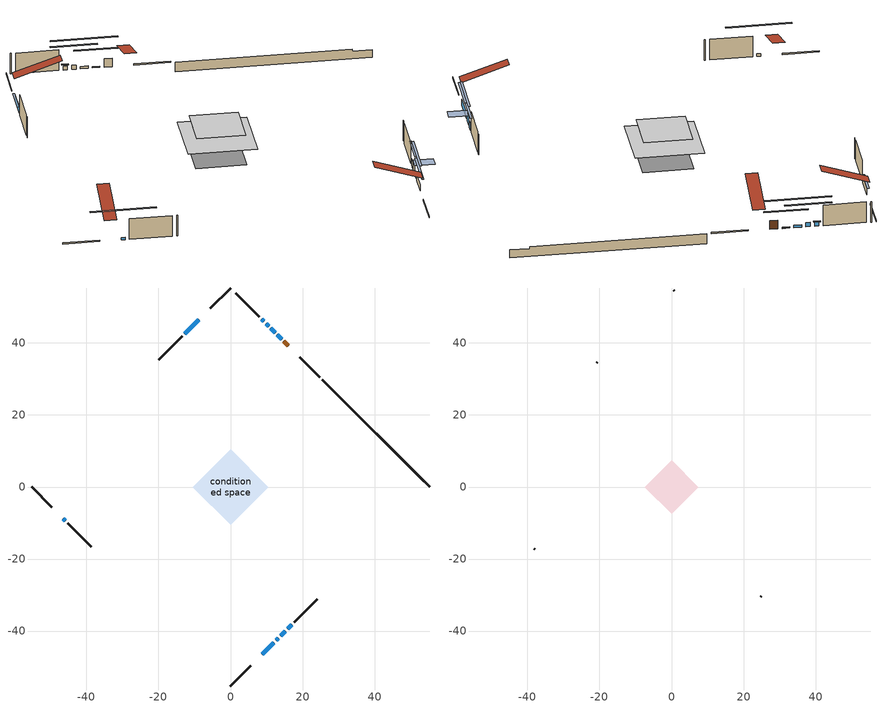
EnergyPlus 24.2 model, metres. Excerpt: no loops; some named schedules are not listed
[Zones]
conditioned space
 floor adiabatic (AdiabaticFloorConstruction): -10.51,0 0,10.51 10.51,0 0,-10.51 z2.6
 floor foundation (Slab1 construction): -7.44,0.22 -0.22,7.44 7.44,-0.22 0.22,-7.44 z-2.13
 wall outside (RimJoist1 construction): 0,-55.24 5.58,-49.66 / -55.24,0 -49.66,-5.58 / 0,55.24 -5.58,49.66 / 24.84,30.4 19.26,35.98 z0.16:0.46
 wall outside (AdiabaticWallConstruction 1): 16.04,39.2 14.82,40.42 z0.16:2.19
 wall outside (AdiabaticWallConstruction): 14.16,41.08 13.05,42.2 z0.16:0.49; 8.8,-46.44 12.01,-43.23 z0.16:1.54; 12.39,42.85 11.24,44 / 12.67,-42.57 13.24,-42 / -46.44,-8.8 -45.87,-9.37 z0.16:0.72; 10.58,44.66 9.92,45.32 z0.16:1.13; 13.9,-41.34 15.26,-39.98 z0.16:2.24; 15.92,-39.32 16.98,-38.26 z0.16:1.74; 9.26,45.98 8.63,46.61 z0.16:1.08; -8.8,46.44 -12.75,42.49 z0.16:1.56
 wall outside (Wall1 construction): 17.64,-37.6 24.13,-31.11 / -45.21,-10.03 -38.72,-16.52 / -13.41,41.83 -19.9,35.34 / 7.97,47.27 1.48,53.76 z0.16:5.04
 wall foundation (FoundationWall1 construction): 25.5,29.74,-2.13 25.5,29.74,0.16 52.27,2.97,0.16 52.27,2.97,-0.27 55.24,0,-0.27 55.24,0,-2.13
 window (WindowConstruction): 14.16,41.08 13.05,42.19 z0.16:0.49
 window (WindowConstruction 6): 8.8,-46.44 12.01,-43.23 z0.16:1.54
 window (WindowConstruction 7): 12.39,42.85 11.24,44 z0.16:0.72
 window (WindowConstruction 8): 12.67,-42.57 13.24,-42 z0.16:0.72
 window (WindowConstruction 9): -46.44,-8.8 -45.87,-9.37 z0.16:0.72
 window (WindowConstruction 1): 10.58,44.66 9.92,45.32 z0.16:1.13
 window (WindowConstruction 2): 13.9,-41.34 15.26,-39.98 z0.16:2.24
 window (WindowConstruction 3): 15.92,-39.32 16.98,-38.26 z0.16:1.74
 window (WindowConstruction 4): 9.26,45.98 8.63,46.61 z0.16:1.07
 window (WindowConstruction 5): -8.8,46.44 -12.75,42.49 z0.16:1.56
 door (Door): 16.04,39.2 14.82,40.42 z0.16:2.19
 ceiling adiabatic (AdiabaticFloorConstruction): 0,-10.51 10.51,0 0,10.51 -10.51,0 z2.6
attic - vented
 floor to conditioned space (Floor1 construction Reversed): -7.43,0 0,7.43 7.43,0 0,-7.43 z5.04
 wall outside (Wall3 construction): 24.79,-30.45 24.96,-30.29 / -38.06,-17.18 -37.89,-17.35 / -20.56,34.68 -20.73,34.51 / 0.82,54.42 0.66,54.58 z0.16:5.04
 roof outside (Roof1 construction): 8.14,-47.1,5.04 0.9,-39.86,8.45 -1.01,-41.77,8.45 6.23,-49.01,5.04; -47.1,-8.14,5.04 -39.86,-0.9,8.45 -41.77,1.01,8.45 -49.01,-6.23,5.04; -8.14,47.1,5.04 -0.9,39.86,8.45 1.01,41.77,8.45 -6.23,49.01,5.04; 16.7,38.54,5.04 9.46,31.3,8.45 11.37,29.39,8.45 18.61,36.63,5.04
shading: 10.25,44.99 16.96,38.28 17.28,38.61 10.57,45.32 z4.45; 13.88,-41.36 6.93,-48.31 7.22,-48.6 14.17,-41.65 z4.18; 6.71,48.53 16.92,38.33 17.24,38.65 7.04,48.85 z7.12; 16.91,-38.34 9.01,-46.24 9.33,-46.56 17.23,-38.66 z5.9; -41.12,-14.12 -51.19,-4.05 -51.51,-4.38 -41.45,-14.44 z7.43; 6.69,48.55 13.81,41.43 14.14,41.75 7.01,48.88 z5.7; 15.48,-39.77 13.69,-41.55 16.71,-44.57 18.5,-42.78 z2.54; 18.92,-36.32 13.98,-41.26 14.31,-41.58 19.24,-36.65 z4.48; 8.42,46.82 9.47,45.77 9.8,46.09 8.74,47.15 z1.37; -12.96,42.28 -8.59,46.65 -8.91,46.98 -13.29,42.6 z1.85
[Building]
Building 1: Terrain=Suburbs
[Site:Location]
Toronto City Centre_ON: Latitude {deg}=43.63; Longitude {deg}=-79.39; Time Zone {hr}=-5; Elevation {m}=77; Keep Site Location Information=Yes
[Site:GroundTemperature:Shallow]
5.01852, 3.26908, 3.12898, 3.95918, 7.29196, 10.6092, 13.4851, 15.3069, 15.4617, 13.9799, 11.1774, 7.9619
[Site:WaterMainsTemperature]
Calculation Method=Schedule; Temperature Schedule=mains temperature schedule
[Material] Roughness=Rough; Thermal Absorptance=0.9
Name | Thickness {m} | Conductivity {W/m-K} | Density {kg/m3} | Specific Heat {J/kg-K} | Solar Absorptance | Visible Absorptance
asphalt or fiberglass shingles | 0.00635 | 0.162714 | 1121.4 | 1465.45 | 0.4 | 0.4
ceiling loosefill ins | 0.169333 | 0.0480833 | 16.02 | 1046.75 | 0.7 | 0.7
ceiling stud and cavity | 0.1397 | 0.392753 | 65.682 | 1177.47 | 0.7 | 0.7
concrete 4.0 in. | 0.1016 | 1.803125 | 2242.8 | 837.4 | 0.7 | 0.7
concrete 8.0 in. | 0.2032 | 1.803125 | 2242.8 | 837.4 | 0.7 | 0.7
door material | 0.04445 | 0.20624 | 512.64 | 1214.23 | 0.7 | 0.7
exterior vertical ins | 0.00191485 | 0.029427 | 32.04 | 1214.23 | 0.7 | 0.7
floor covering | 0.0127 | 0.0433444 | 54.468 | 1339.84 | 0.6 | 0.6
floor rigid ins; wall rigid ins | 0.512978 | 0.029427 | 32.04 | 1214.23 | 0.7 | 0.7
floor stud and cavity | 0.1397 | 1.75129 | 37.0049 | 1207.88 | 0.7 | 0.7
furniture material conditioned space 1 | 0.1524 | 0.115458 | 640.8 | 1214.23 | 0.6 | 0.6
gypsum board | 0.0127 | 0.160291 | 801 | 837.4 | 0.6 | 0.6
osb sheathing 0.5 in. | 0.0127 | 0.115458 | 512.64 | 1214.23 | 0.7 | 0.7
osb sheathing 0.75 in. | 0.01905 | 0.115458 | 512.64 | 1214.23 | 0.7 | 0.7
rim joist stud and cavity | 0.0508 | 0.648972 | 50.32683 | 1063.81 | 0.6 | 0.6
wall stud and cavity | 0.1397 | 0.0918269 | 139.0536 | 1170.24 | 0.7 | 0.7
wall stud and cavity 1 | 0.0889 | 6.9971 | 50.32683 | 1063.81 | 0.6 | 0.6
wall stud and cavity 2 | 0.0889 | 0.380278 | 52.3479 | 1209.89 | 0.7 | 0.7
wall stud and cavity 3 | 0.0889 | 0.391764 | 83.0341 | 1211.67 | 0.7 | 0.7
wood siding | 0.0254 | 0.102417 | 544.68 | 1172.36 | 0.4 | 0.4
wood siding 1 | 0.00254 | 0.102417 | 544.68 | 1172.36 | 0.4 | 0.4
wood siding 2; wood siding 3; wood siding 4 | 0.0254 | 0.102417 | 544.68 | 1172.36 | 0.7 | 0.7
[WindowMaterial:SimpleGlazingSystem]
Name | U-Factor {W/m2-K} | Solar Heat Gain Coefficient
WindowMaterial | 2.69535 | 0.52
WindowMaterial 1 | 2.492642 | 0.6
WindowMaterial 2 | 3.3398 | 0.72
WindowMaterial 3 | 2.39725 | 0.64
WindowMaterial 4 | 2.5057 | 0.59
WindowMaterial 5 | 2.43529 | 0.62
WindowMaterial 6 | 2.407472 | 0.64
WindowMaterial 7 | 5.2794 | 0.67
[Construction]
AdiabaticFloorConstruction: floor stud and cavity, floor rigid ins, osb sheathing 0.75 in., floor covering
AdiabaticWallConstruction: wood siding 3, wall rigid ins, wall stud and cavity 2, gypsum board
AdiabaticWallConstruction 1: wood siding 4, wall rigid ins, wall stud and cavity 2, gypsum board
Door: door material
Floor1 construction Reversed: gypsum board, ceiling stud and cavity, ceiling loosefill ins
FoundationWall1 construction: concrete 8.0 in.
furniture construction conditioned space 1: furniture material conditioned space 1
PartitionWallConstruction: gypsum board, wall stud and cavity 3, gypsum board
RimJoist1 construction: wood siding 2, rim joist stud and cavity
Roof1 construction: asphalt or fiberglass shingles
Slab1 construction: concrete 4.0 in.
Wall1 construction: wood siding, osb sheathing 0.5 in., wall stud and cavity, gypsum board
Wall3 construction: wood siding 1, wall stud and cavity 1
WindowConstruction: WindowMaterial
WindowConstruction 1: WindowMaterial 1
WindowConstruction 2: WindowMaterial 2
WindowConstruction 3: WindowMaterial 3
WindowConstruction 4: WindowMaterial 4
WindowConstruction 5: WindowMaterial 5
WindowConstruction 6: WindowMaterial 6
WindowConstruction 7; WindowConstruction 8; WindowConstruction 9: WindowMaterial 7
[Zone] Multiplier=1; Part of Total Floor Area=Yes
Name | Volume {m3}
attic - vented | 61.1866
conditioned space | 825.2
[Space]
Name | Zone | Volume {m3}
attic - vented 1 | attic - vented | 61.1866
conditioned space 1 | conditioned space | 825.2
[ZoneInfiltration:EffectiveLeakageArea]
infil attic - vented 1: Zone or Space=attic - vented 1; Schedule=Always On Discrete; Effective Air Leakage Area {cm2}=4650.95; Stack Coefficient=0.000576406; Wind Coefficient=1.62213e-05
[ZoneMixing]
whole house fan mix: Zone or Space=attic - vented; Schedule=Always On Continuous; Design Flow Rate Calculation Method=Flow/Zone; Design Flow Rate {m3/s}=0; Source Zone or Space=conditioned space
[SurfaceProperty:ExposedFoundationPerimeter]
Slab1: Exposed Perimeter Calculation Method=TotalExposedPerimeter; Total Exposed Perimeter {m}=42.063
[InternalMass] Zone or ZoneList=conditioned space; Space or SpaceList=conditioned space 1
Name | Construction | Surface Area {m2}
furniture mass conditioned space 1 | furniture construction conditioned space 1 | 132.56
partition wall mass | PartitionWallConstruction | 331.4
[Lights]
interior lighting: Zone or ZoneList or Space or SpaceList=conditioned space 1; Schedule=interior lighting schedule; Design Level Calculation Method=LightingLevel; Lighting Level {W}=343.2; Return Air Fraction=0; Fraction Radiant=0.6; Fraction Visible=0.2; Fraction Replaceable=1
[People]
occupants: Zone or ZoneList or Space or SpaceList=conditioned space 1; Number of People Schedule=occupants schedule; Number of People Calculation Method=People; Number of People=3; Fraction Radiant=0.314171; Sensible Heat Fraction=0.56303; Activity Level Schedule=occupants activity schedule; Carbon Dioxide Generation Rate {m3/s-W}=0; Enable ASHRAE 55 Comfort Warnings=No; Mean Radiant Temperature Calculation Type=EnclosureAveraged
[ElectricEquipment] Zone or ZoneList or Space or SpaceList=conditioned space 1; Design Level Calculation Method=EquipmentLevel
Name | Schedule | Design Level {W} | Fraction Latent | Fraction Radiant | Fraction Lost
clothes dryer | clothes dryer schedule | 140.772 | 0.015 | 0.081 | 0.85
clothes washer | clothes washer schedule | 32.1985 | 0.03 | 0.162 | 0.7
cooking range | cooking range schedule | 215.147 | 0.08 | 0.432 | 0.2
dishwasher | dishwasher schedule | 66.8632 | 0.3 | 0.18 | 0.4
fridge | fridge schedule | 72.9452 | 0 | 0.6 | 0
mech vent bath fan 0 | mech vent bath fan 0 schedule | 50.2 | 0 | 0 | 1
mech vent bath fan 1 | mech vent bath fan 1 schedule | 50.2 | 0 | 0 | 1
mech vent bath fan 2 | mech vent bath fan 2 schedule | 50.2 | 0 | 0 | 1
mech vent house fan | mech vent house fan schedule | 0 | 0 | 0 | 1
mech vent house fan cfis | mech vent house fan cfis schedule | 0 | 0 | 0 | 0
mech vent range fan 0 | mech vent range fan 0 schedule | 57 | 0 | 0 | 1
misc plug loads | misc plug loads schedule | 494.7 | 0.045 | 0.513 | 0.1
whole house fan | Always On Discrete | 0 | 0 | 0 | 1
[OtherEquipment] Zone or ZoneList or Space or SpaceList=conditioned space 1; Design Level Calculation Method=EquipmentLevel
Name | Fuel Type | Schedule | Design Level {W} | Fraction Latent | Fraction Radiant | Fraction Lost
clothes dryer 1 | Electricity | clothes dryer schedule | 0 | 0.015 | 0.081 | 0.85
cooking range 1 | Electricity | cooking range schedule | 0 | 0.08 | 0.432 | 0.2
general water use latent | None | general water use schedule | 62.594 | 1 | 0 | 0
general water use sensible | None | general water use schedule | -61.6891 | 0 | 0.6 | 0
mech vent house fan latent load | None | Always On Discrete | 0 | 1 | 0 | 0
mech vent house fan sensible load | None | Always On Discrete | 0 | 0 | 0 | 0
water heater energy adjustment1 | NaturalGas | Always On Discrete | 0.01 | 0 | 0 | 1
[ZoneInfiltration:DesignFlowRate] Zone or ZoneList or Space or SpaceList=conditioned space 1; Schedule=Always On Discrete; Design Flow Rate Calculation Method=Flow/Zone; Design Flow Rate {m3/s}=0
infil flow; natural vent flow; whole house fan flow
[Foundation:Kiva]
Foundation Kiva 1: Initial Indoor Air Temperature {C}=18; Wall Height Above Grade {m}=0.15999; Wall Depth Below Slab {m}=0.2032; Custom Block Material Name 1=exterior vertical ins; Custom Block Depth 1 {m}=2.28999; Custom Block X Position 1 {m}=0.2032; Custom Block Z Position 1 {m}=0
[Foundation:Kiva:Settings]
Soil Conductivity {W/m-K}=0.849921; Soil Density {kg/m3}=1842.3; Soil Specific Heat {J/kg-K}=418.7; Ground Solar Absorptivity=0.9; Ground Thermal Absorptivity=0.9; Ground Surface Roughness {m}=0.03; Far-Field Width {m}=40; Deep-Ground Boundary Condition=ZeroFlux; Deep-Ground Depth {m}=40; Minimum Cell Dimension {m}=0.2; Maximum Cell Growth Coefficient=3; Simulation Timestep=Timestep
[Exterior:Lights]
exterior lighting: Schedule=exterior lighting schedule; Design Level {W}=75.6
[Schedule:Constant]
Name | Hourly Value
Always On Continuous; mech vent house fan schedule; mech vent house fan cfis schedule; Always On Discrete | 1
occupants activity schedule | 117.228
fridge schedule | 0
[Schedule:Week:Daily]
interior lighting schedule Week Rule - Jan1-Jan27: interior lighting schedule day, interior lighting schedule day, interior lighting schedule day, interior lighting schedule day, interior lighting schedule day, interior lighting schedule day, interior lighting schedule day, interior lighting schedule default day, interior lighting schedule default day, interior lighting schedule default day, interior lighting schedule default day, interior lighting schedule default day
interior lighting schedule Week Rule - Jan28-Feb3: interior lighting schedule day, interior lighting schedule day, interior lighting schedule day, interior lighting schedule day, interior lighting schedule day 1, interior lighting schedule day 1, interior lighting schedule day 1, interior lighting schedule default day, interior lighting schedule default day, interior lighting schedule default day, interior lighting schedule default day, interior lighting schedule default day
interior lighting schedule Week Rule - Feb4-Feb24: interior lighting schedule day 1, interior lighting schedule day 1, interior lighting schedule day 1, interior lighting schedule day 1, interior lighting schedule day 1, interior lighting schedule day 1, interior lighting schedule day 1, interior lighting schedule default day, interior lighting schedule default day, interior lighting schedule default day, interior lighting schedule default day, interior lighting schedule default day
interior lighting schedule Week Rule - Feb25-Mar3: interior lighting schedule day 1, interior lighting schedule day 1, interior lighting schedule day 1, interior lighting schedule day 1, interior lighting schedule day 2, interior lighting schedule day 2, interior lighting schedule day 2, interior lighting schedule default day, interior lighting schedule default day, interior lighting schedule default day, interior lighting schedule default day, interior lighting schedule default day
interior lighting schedule Week Rule - Mar4-Mar31: interior lighting schedule day 2, interior lighting schedule day 2, interior lighting schedule day 2, interior lighting schedule day 2, interior lighting schedule day 2, interior lighting schedule day 2, interior lighting schedule day 2, interior lighting schedule default day, interior lighting schedule default day, interior lighting schedule default day, interior lighting schedule default day, interior lighting schedule default day
interior lighting schedule Week Rule - Apr1-Apr28: interior lighting schedule day 3, interior lighting schedule day 3, interior lighting schedule day 3, interior lighting schedule day 3, interior lighting schedule day 3, interior lighting schedule day 3, interior lighting schedule day 3, interior lighting schedule default day, interior lighting schedule default day, interior lighting schedule default day, interior lighting schedule default day, interior lighting schedule default day
interior lighting schedule Week Rule - Apr29-May5: interior lighting schedule day 3, interior lighting schedule day 3, interior lighting schedule day 4, interior lighting schedule day 4, interior lighting schedule day 4, interior lighting schedule day 4, interior lighting schedule day 4, interior lighting schedule default day, interior lighting schedule default day, interior lighting schedule default day, interior lighting schedule default day, interior lighting schedule default day
interior lighting schedule Week Rule - May6-May26: interior lighting schedule day 4, interior lighting schedule day 4, interior lighting schedule day 4, interior lighting schedule day 4, interior lighting schedule day 4, interior lighting schedule day 4, interior lighting schedule day 4, interior lighting schedule default day, interior lighting schedule default day, interior lighting schedule default day, interior lighting schedule default day, interior lighting schedule default day
interior lighting schedule Week Rule - May27-Jun2: interior lighting schedule day 4, interior lighting schedule day 4, interior lighting schedule day 4, interior lighting schedule day 4, interior lighting schedule day 4, interior lighting schedule day 5, interior lighting schedule day 5, interior lighting schedule default day, interior lighting schedule default day, interior lighting schedule default day, interior lighting schedule default day, interior lighting schedule default day
interior lighting schedule Week Rule - Jun3-Jun30: interior lighting schedule day 5, interior lighting schedule day 5, interior lighting schedule day 5, interior lighting schedule day 5, interior lighting schedule day 5, interior lighting schedule day 5, interior lighting schedule day 5, interior lighting schedule default day, interior lighting schedule default day, interior lighting schedule default day, interior lighting schedule default day, interior lighting schedule default day
interior lighting schedule Week Rule - Jul1-Jul28: interior lighting schedule day 6, interior lighting schedule day 6, interior lighting schedule day 6, interior lighting schedule day 6, interior lighting schedule day 6, interior lighting schedule day 6, interior lighting schedule day 6, interior lighting schedule default day, interior lighting schedule default day, interior lighting schedule default day, interior lighting schedule default day, interior lighting schedule default day
interior lighting schedule Week Rule - Jul29-Aug4: interior lighting schedule day 6, interior lighting schedule day 6, interior lighting schedule day 6, interior lighting schedule day 7, interior lighting schedule day 7, interior lighting schedule day 7, interior lighting schedule day 7, interior lighting schedule default day, interior lighting schedule default day, interior lighting schedule default day, interior lighting schedule default day, interior lighting schedule default day
interior lighting schedule Week Rule - Aug5-Aug25: interior lighting schedule day 7, interior lighting schedule day 7, interior lighting schedule day 7, interior lighting schedule day 7, interior lighting schedule day 7, interior lighting schedule day 7, interior lighting schedule day 7, interior lighting schedule default day, interior lighting schedule default day, interior lighting schedule default day, interior lighting schedule default day, interior lighting schedule default day
interior lighting schedule Week Rule - Aug26-Sep1: interior lighting schedule day 7, interior lighting schedule day 7, interior lighting schedule day 7, interior lighting schedule day 7, interior lighting schedule day 7, interior lighting schedule day 7, interior lighting schedule day 8, interior lighting schedule default day, interior lighting schedule default day, interior lighting schedule default day, interior lighting schedule default day, interior lighting schedule default day
interior lighting schedule Week Rule - Sep2-Sep29: interior lighting schedule day 8, interior lighting schedule day 8, interior lighting schedule day 8, interior lighting schedule day 8, interior lighting schedule day 8, interior lighting schedule day 8, interior lighting schedule day 8, interior lighting schedule default day, interior lighting schedule default day, interior lighting schedule default day, interior lighting schedule default day, interior lighting schedule default day
interior lighting schedule Week Rule - Sep30-Oct6: interior lighting schedule day 8, interior lighting schedule day 9, interior lighting schedule day 9, interior lighting schedule day 9, interior lighting schedule day 9, interior lighting schedule day 9, interior lighting schedule day 9, interior lighting schedule default day, interior lighting schedule default day, interior lighting schedule default day, interior lighting schedule default day, interior lighting schedule default day
interior lighting schedule Week Rule - Oct7-Oct27: interior lighting schedule day 9, interior lighting schedule day 9, interior lighting schedule day 9, interior lighting schedule day 9, interior lighting schedule day 9, interior lighting schedule day 9, interior lighting schedule day 9, interior lighting schedule default day, interior lighting schedule default day, interior lighting schedule default day, interior lighting schedule default day, interior lighting schedule default day
interior lighting schedule Week Rule - Oct28-Nov3: interior lighting schedule day 9, interior lighting schedule day 9, interior lighting schedule day 9, interior lighting schedule day 9, interior lighting schedule day 10, interior lighting schedule day 10, interior lighting schedule day 10, interior lighting schedule default day, interior lighting schedule default day, interior lighting schedule default day, interior lighting schedule default day, interior lighting schedule default day
interior lighting schedule Week Rule - Nov4-Nov24: interior lighting schedule day 10, interior lighting schedule day 10, interior lighting schedule day 10, interior lighting schedule day 10, interior lighting schedule day 10, interior lighting schedule day 10, interior lighting schedule day 10, interior lighting schedule default day, interior lighting schedule default day, interior lighting schedule default day, interior lighting schedule default day, interior lighting schedule default day
interior lighting schedule Week Rule - Nov25-Dec1: interior lighting schedule day 10, interior lighting schedule day 10, interior lighting schedule day 10, interior lighting schedule day 10, interior lighting schedule day 10, interior lighting schedule day 10, interior lighting schedule day 11, interior lighting schedule default day, interior lighting schedule default day, interior lighting schedule default day, interior lighting schedule default day, interior lighting schedule default day
interior lighting schedule Week Rule - Dec2-Dec31: interior lighting schedule day 11, interior lighting schedule day 11, interior lighting schedule day 11, interior lighting schedule day 11, interior lighting schedule day 11, interior lighting schedule day 11, interior lighting schedule day 11, interior lighting schedule default day, interior lighting schedule default day, interior lighting schedule default day, interior lighting schedule default day, interior lighting schedule default day
occupants schedule Week Rule - Jan1-Dec31: occupants schedule day, occupants schedule day, occupants schedule day, occupants schedule day, occupants schedule day, occupants schedule day, occupants schedule day, occupants schedule default day, occupants schedule default day, occupants schedule default day, occupants schedule default day, occupants schedule default day
clothes dryer schedule Week Rule - Jan1-Dec31: clothes dryer schedule day, clothes dryer schedule day, clothes dryer schedule day, clothes dryer schedule day, clothes dryer schedule day, clothes dryer schedule day, clothes dryer schedule day, clothes dryer schedule default day, clothes dryer schedule default day, clothes dryer schedule default day, clothes dryer schedule default day, clothes dryer schedule default day
clothes washer schedule Week Rule - Jan1-Dec31: clothes washer schedule day, clothes washer schedule day, clothes washer schedule day, clothes washer schedule day, clothes washer schedule day, clothes washer schedule day, clothes washer schedule day, clothes washer schedule default day, clothes washer schedule default day, clothes washer schedule default day, clothes washer schedule default day, clothes washer schedule default day
cooking range schedule Week Rule - Jan1-Dec31: cooking range schedule day, cooking range schedule day, cooking range schedule day, cooking range schedule day, cooking range schedule day, cooking range schedule day, cooking range schedule day, cooking range schedule default day, cooking range schedule default day, cooking range schedule default day, cooking range schedule default day, cooking range schedule default day
dishwasher schedule Week Rule - Jan1-Dec31: dishwasher schedule day, dishwasher schedule day, dishwasher schedule day, dishwasher schedule day, dishwasher schedule day, dishwasher schedule day, dishwasher schedule day, dishwasher schedule default day, dishwasher schedule default day, dishwasher schedule default day, dishwasher schedule default day, dishwasher schedule default day
mech vent bath fan 0 schedule Week Rule - Jan1-Dec31: mech vent bath fan 0 schedule day, mech vent bath fan 0 schedule day, mech vent bath fan 0 schedule day, mech vent bath fan 0 schedule day, mech vent bath fan 0 schedule day, mech vent bath fan 0 schedule day, mech vent bath fan 0 schedule day, mech vent bath fan 0 schedule default day, mech vent bath fan 0 schedule default day, mech vent bath fan 0 schedule default day, mech vent bath fan 0 schedule default day, mech vent bath fan 0 schedule default day
mech vent bath fan 1 schedule Week Rule - Jan1-Dec31: mech vent bath fan 1 schedule day, mech vent bath fan 1 schedule day, mech vent bath fan 1 schedule day, mech vent bath fan 1 schedule day, mech vent bath fan 1 schedule day, mech vent bath fan 1 schedule day, mech vent bath fan 1 schedule day, mech vent bath fan 1 schedule default day, mech vent bath fan 1 schedule default day, mech vent bath fan 1 schedule default day, mech vent bath fan 1 schedule default day, mech vent bath fan 1 schedule default day
mech vent bath fan 2 schedule Week Rule - Jan1-Dec31: mech vent bath fan 2 schedule day, mech vent bath fan 2 schedule day, mech vent bath fan 2 schedule day, mech vent bath fan 2 schedule day, mech vent bath fan 2 schedule day, mech vent bath fan 2 schedule day, mech vent bath fan 2 schedule day, mech vent bath fan 2 schedule default day, mech vent bath fan 2 schedule default day, mech vent bath fan 2 schedule default day, mech vent bath fan 2 schedule default day, mech vent bath fan 2 schedule default day
mech vent range fan 0 schedule Week Rule - Jan1-Dec31: mech vent range fan 0 schedule day, mech vent range fan 0 schedule day, mech vent range fan 0 schedule day, mech vent range fan 0 schedule day, mech vent range fan 0 schedule day, mech vent range fan 0 schedule day, mech vent range fan 0 schedule day, mech vent range fan 0 schedule default day, mech vent range fan 0 schedule default day, mech vent range fan 0 schedule default day, mech vent range fan 0 schedule default day, mech vent range fan 0 schedule default day
misc plug loads schedule Week Rule - Jan1-Dec31: misc plug loads schedule day, misc plug loads schedule day, misc plug loads schedule day, misc plug loads schedule day, misc plug loads schedule day, misc plug loads schedule day, misc plug loads schedule day, misc plug loads schedule default day, misc plug loads schedule default day, misc plug loads schedule default day, misc plug loads schedule default day, misc plug loads schedule default day
general water use schedule Week Rule - Jan1-Dec31: general water use schedule day, general water use schedule day, general water use schedule day, general water use schedule day, general water use schedule day, general water use schedule day, general water use schedule day, general water use schedule default day, general water use schedule default day, general water use schedule default day, general water use schedule default day, general water use schedule default day
exterior lighting schedule Week Rule - Jan1-Jan27: exterior lighting schedule day, exterior lighting schedule day, exterior lighting schedule day, exterior lighting schedule day, exterior lighting schedule day, exterior lighting schedule day, exterior lighting schedule day, exterior lighting schedule default day, exterior lighting schedule default day, exterior lighting schedule default day, exterior lighting schedule default day, exterior lighting schedule default day
exterior lighting schedule Week Rule - Jan28-Feb3: exterior lighting schedule day, exterior lighting schedule day, exterior lighting schedule day, exterior lighting schedule day, exterior lighting schedule day 1, exterior lighting schedule day 1, exterior lighting schedule day 1, exterior lighting schedule default day, exterior lighting schedule default day, exterior lighting schedule default day, exterior lighting schedule default day, exterior lighting schedule default day
exterior lighting schedule Week Rule - Feb4-Feb24: exterior lighting schedule day 1, exterior lighting schedule day 1, exterior lighting schedule day 1, exterior lighting schedule day 1, exterior lighting schedule day 1, exterior lighting schedule day 1, exterior lighting schedule day 1, exterior lighting schedule default day, exterior lighting schedule default day, exterior lighting schedule default day, exterior lighting schedule default day, exterior lighting schedule default day
exterior lighting schedule Week Rule - Feb25-Mar3: exterior lighting schedule day 1, exterior lighting schedule day 1, exterior lighting schedule day 1, exterior lighting schedule day 1, exterior lighting schedule day 2, exterior lighting schedule day 2, exterior lighting schedule day 2, exterior lighting schedule default day, exterior lighting schedule default day, exterior lighting schedule default day, exterior lighting schedule default day, exterior lighting schedule default day
exterior lighting schedule Week Rule - Mar4-Mar31: exterior lighting schedule day 2, exterior lighting schedule day 2, exterior lighting schedule day 2, exterior lighting schedule day 2, exterior lighting schedule day 2, exterior lighting schedule day 2, exterior lighting schedule day 2, exterior lighting schedule default day, exterior lighting schedule default day, exterior lighting schedule default day, exterior lighting schedule default day, exterior lighting schedule default day
exterior lighting schedule Week Rule - Apr1-Apr28: exterior lighting schedule day 3, exterior lighting schedule day 3, exterior lighting schedule day 3, exterior lighting schedule day 3, exterior lighting schedule day 3, exterior lighting schedule day 3, exterior lighting schedule day 3, exterior lighting schedule default day, exterior lighting schedule default day, exterior lighting schedule default day, exterior lighting schedule default day, exterior lighting schedule default day
exterior lighting schedule Week Rule - Apr29-May5: exterior lighting schedule day 3, exterior lighting schedule day 3, exterior lighting schedule day 4, exterior lighting schedule day 4, exterior lighting schedule day 4, exterior lighting schedule day 4, exterior lighting schedule day 4, exterior lighting schedule default day, exterior lighting schedule default day, exterior lighting schedule default day, exterior lighting schedule default day, exterior lighting schedule default day
exterior lighting schedule Week Rule - May6-May26: exterior lighting schedule day 4, exterior lighting schedule day 4, exterior lighting schedule day 4, exterior lighting schedule day 4, exterior lighting schedule day 4, exterior lighting schedule day 4, exterior lighting schedule day 4, exterior lighting schedule default day, exterior lighting schedule default day, exterior lighting schedule default day, exterior lighting schedule default day, exterior lighting schedule default day
exterior lighting schedule Week Rule - May27-Jun2: exterior lighting schedule day 4, exterior lighting schedule day 4, exterior lighting schedule day 4, exterior lighting schedule day 4, exterior lighting schedule day 4, exterior lighting schedule day 5, exterior lighting schedule day 5, exterior lighting schedule default day, exterior lighting schedule default day, exterior lighting schedule default day, exterior lighting schedule default day, exterior lighting schedule default day
exterior lighting schedule Week Rule - Jun3-Jun30: exterior lighting schedule day 5, exterior lighting schedule day 5, exterior lighting schedule day 5, exterior lighting schedule day 5, exterior lighting schedule day 5, exterior lighting schedule day 5, exterior lighting schedule day 5, exterior lighting schedule default day, exterior lighting schedule default day, exterior lighting schedule default day, exterior lighting schedule default day, exterior lighting schedule default day
exterior lighting schedule Week Rule - Jul1-Jul28: exterior lighting schedule day 6, exterior lighting schedule day 6, exterior lighting schedule day 6, exterior lighting schedule day 6, exterior lighting schedule day 6, exterior lighting schedule day 6, exterior lighting schedule day 6, exterior lighting schedule default day, exterior lighting schedule default day, exterior lighting schedule default day, exterior lighting schedule default day, exterior lighting schedule default day
exterior lighting schedule Week Rule - Jul29-Aug4: exterior lighting schedule day 6, exterior lighting schedule day 6, exterior lighting schedule day 6, exterior lighting schedule day 7, exterior lighting schedule day 7, exterior lighting schedule day 7, exterior lighting schedule day 7, exterior lighting schedule default day, exterior lighting schedule default day, exterior lighting schedule default day, exterior lighting schedule default day, exterior lighting schedule default day
exterior lighting schedule Week Rule - Aug5-Aug25: exterior lighting schedule day 7, exterior lighting schedule day 7, exterior lighting schedule day 7, exterior lighting schedule day 7, exterior lighting schedule day 7, exterior lighting schedule day 7, exterior lighting schedule day 7, exterior lighting schedule default day, exterior lighting schedule default day, exterior lighting schedule default day, exterior lighting schedule default day, exterior lighting schedule default day
exterior lighting schedule Week Rule - Aug26-Sep1: exterior lighting schedule day 7, exterior lighting schedule day 7, exterior lighting schedule day 7, exterior lighting schedule day 7, exterior lighting schedule day 7, exterior lighting schedule day 7, exterior lighting schedule day 8, exterior lighting schedule default day, exterior lighting schedule default day, exterior lighting schedule default day, exterior lighting schedule default day, exterior lighting schedule default day
exterior lighting schedule Week Rule - Sep2-Sep29: exterior lighting schedule day 8, exterior lighting schedule day 8, exterior lighting schedule day 8, exterior lighting schedule day 8, exterior lighting schedule day 8, exterior lighting schedule day 8, exterior lighting schedule day 8, exterior lighting schedule default day, exterior lighting schedule default day, exterior lighting schedule default day, exterior lighting schedule default day, exterior lighting schedule default day
exterior lighting schedule Week Rule - Sep30-Oct6: exterior lighting schedule day 8, exterior lighting schedule day 9, exterior lighting schedule day 9, exterior lighting schedule day 9, exterior lighting schedule day 9, exterior lighting schedule day 9, exterior lighting schedule day 9, exterior lighting schedule default day, exterior lighting schedule default day, exterior lighting schedule default day, exterior lighting schedule default day, exterior lighting schedule default day
exterior lighting schedule Week Rule - Oct7-Oct27: exterior lighting schedule day 9, exterior lighting schedule day 9, exterior lighting schedule day 9, exterior lighting schedule day 9, exterior lighting schedule day 9, exterior lighting schedule day 9, exterior lighting schedule day 9, exterior lighting schedule default day, exterior lighting schedule default day, exterior lighting schedule default day, exterior lighting schedule default day, exterior lighting schedule default day
[Schedule:Year]
interior lighting schedule: interior lighting schedule Week Rule - Jan1-Jan27, 1, 1, 1, 27, interior lighting schedule Week Rule - Jan28-Feb3, 1, 28, 2, 3, interior lighting schedule Week Rule - Feb4-Feb24, 2, 4, 2, 24, interior lighting schedule Week Rule - Feb25-Mar3, 2, 25, 3, 3, interior lighting schedule Week Rule - Mar4-Mar31, 3, 4, 3, 31, interior lighting schedule Week Rule - Apr1-Apr28, 4, 1, 4, 28, interior lighting schedule Week Rule - Apr29-May5, 4, 29, 5, 5, interior lighting schedule Week Rule - May6-May26, 5, 6, 5, 26, interior lighting schedule Week Rule - May27-Jun2, 5, 27, 6, 2, interior lighting schedule Week Rule - Jun3-Jun30, 6, 3, 6, 30, interior lighting schedule Week Rule - Jul1-Jul28, 7, 1, 7, 28, interior lighting schedule Week Rule - Jul29-Aug4, 7, 29, 8, 4, interior lighting schedule Week Rule - Aug5-Aug25, 8, 5, 8, 25, interior lighting schedule Week Rule - Aug26-Sep1, 8, 26, 9, 1, interior lighting schedule Week Rule - Sep2-Sep29, 9, 2, 9, 29, interior lighting schedule Week Rule - Sep30-Oct6, 9, 30, 10, 6, interior lighting schedule Week Rule - Oct7-Oct27, 10, 7, 10, 27, interior lighting schedule Week Rule - Oct28-Nov3, 10, 28, 11, 3, interior lighting schedule Week Rule - Nov4-Nov24, 11, 4, 11, 24, interior lighting schedule Week Rule - Nov25-Dec1, 11, 25, 12, 1, interior lighting schedule Week Rule - Dec2-Dec31, 12, 2, 12, 31
occupants schedule: occupants schedule Week Rule - Jan1-Dec31, 1, 1, 12, 31
clothes dryer schedule: clothes dryer schedule Week Rule - Jan1-Dec31, 1, 1, 12, 31
clothes washer schedule: clothes washer schedule Week Rule - Jan1-Dec31, 1, 1, 12, 31
cooking range schedule: cooking range schedule Week Rule - Jan1-Dec31, 1, 1, 12, 31
dishwasher schedule: dishwasher schedule Week Rule - Jan1-Dec31, 1, 1, 12, 31
mech vent bath fan 0 schedule: mech vent bath fan 0 schedule Week Rule - Jan1-Dec31, 1, 1, 12, 31
mech vent bath fan 1 schedule: mech vent bath fan 1 schedule Week Rule - Jan1-Dec31, 1, 1, 12, 31
mech vent bath fan 2 schedule: mech vent bath fan 2 schedule Week Rule - Jan1-Dec31, 1, 1, 12, 31
mech vent range fan 0 schedule: mech vent range fan 0 schedule Week Rule - Jan1-Dec31, 1, 1, 12, 31
misc plug loads schedule: misc plug loads schedule Week Rule - Jan1-Dec31, 1, 1, 12, 31
general water use schedule: general water use schedule Week Rule - Jan1-Dec31, 1, 1, 12, 31
exterior lighting schedule: exterior lighting schedule Week Rule - Jan1-Jan27, 1, 1, 1, 27, exterior lighting schedule Week Rule - Jan28-Feb3, 1, 28, 2, 3, exterior lighting schedule Week Rule - Feb4-Feb24, 2, 4, 2, 24, exterior lighting schedule Week Rule - Feb25-Mar3, 2, 25, 3, 3, exterior lighting schedule Week Rule - Mar4-Mar31, 3, 4, 3, 31, exterior lighting schedule Week Rule - Apr1-Apr28, 4, 1, 4, 28, exterior lighting schedule Week Rule - Apr29-May5, 4, 29, 5, 5, exterior lighting schedule Week Rule - May6-May26, 5, 6, 5, 26, exterior lighting schedule Week Rule - May27-Jun2, 5, 27, 6, 2, exterior lighting schedule Week Rule - Jun3-Jun30, 6, 3, 6, 30, exterior lighting schedule Week Rule - Jul1-Jul28, 7, 1, 7, 28, exterior lighting schedule Week Rule - Jul29-Aug4, 7, 29, 8, 4, exterior lighting schedule Week Rule - Aug5-Aug25, 8, 5, 8, 25, exterior lighting schedule Week Rule - Aug26-Sep1, 8, 26, 9, 1, exterior lighting schedule Week Rule - Sep2-Sep29, 9, 2, 9, 29, exterior lighting schedule Week Rule - Sep30-Oct6, 9, 30, 10, 6, exterior lighting schedule Week Rule - Oct7-Oct27, 10, 7, 10, 27, exterior lighting schedule Week Rule - Oct28-Nov3, 10, 28, 11, 3, exterior lighting schedule Week Rule - Nov4-Nov24, 11, 4, 11, 24, exterior lighting schedule Week Rule - Nov25-Dec1, 11, 25, 12, 1, exterior lighting schedule Week Rule - Dec2-Dec31, 12, 2, 12, 31
[Schedule:Compact]
mains temperature schedule: Through: 01/01, For: AllDays, Until: 24:00, 8.80333, Through: 01/02, For: AllDays, Until: 24:00, 8.74333, Through: 01/03, For: AllDays, Until: 24:00, 8.68389, Through: 01/04, For: AllDays, Until: 24:00, 8.62611, Through: 01/05, For: AllDays, Until: 24:00, 8.56944, Through: 01/06, For: AllDays, Until: 24:00, 8.51389, Through: 01/07, For: AllDays, Until: 24:00, 8.45944, Through: 01/08, For: AllDays, Until: 24:00, 8.40611, Through: 01/09, For: AllDays, Until: 24:00, 8.35389, Through: 01/10, For: AllDays, Until: 24:00, 8.30278, Through: 01/11, For: AllDays, Until: 24:00, 8.25333, Through: 01/12, For: AllDays, Until: 24:00, 8.205, Through: 01/13, For: AllDays, Until: 24:00, 8.15778, Through: 01/14, For: AllDays, Until: 24:00, 8.11222, Through: 01/15, For: AllDays, Until: 24:00, 8.06778, Through: 01/16, For: AllDays, Until: 24:00, 8.02444, Through: 01/17, For: AllDays, Until: 24:00, 7.98222, Through: 01/18, For: AllDays, Until: 24:00, 7.94167, Through: 01/19, For: AllDays, Until: 24:00, 7.90222, Through: 01/20, For: AllDays, Until: 24:00, 7.86444, Through: 01/21, For: AllDays, Until: 24:00, 7.82778, Through: 01/22, For: AllDays, Until: 24:00, 7.79278, Through: 01/23, For: AllDays, Until: 24:00, 7.75889, Through: 01/24, For: AllDays, Until: 24:00, 7.72667, Through: 01/25, For: AllDays, Until: 24:00, 7.69556, Through: 01/26, For: AllDays, Until: 24:00, 7.66611, Through: 01/27, For: AllDays, Until: 24:00, 7.63778, Through: 01/28, For: AllDays, Until: 24:00, 7.61111, Through: 01/29, For: AllDays, Until: 24:00, 7.58556, Through: 01/30, For: AllDays, Until: 24:00, 7.56167, Through: 01/31, For: AllDays, Until: 24:00, 7.53944, Through: 02/01, For: AllDays, Until: 24:00, 7.51833, Through: 02/02, For: AllDays, Until: 24:00, 7.49889, Through: 02/03, For: AllDays, Until: 24:00, 7.48111, Through: 02/04, For: AllDays, Until: 24:00, 7.46444, Through: 02/05, For: AllDays, Until: 24:00, 7.44944, Through: 02/06, For: AllDays, Until: 24:00, 7.43556, Through: 02/07, For: AllDays, Until: 24:00, 7.42333, Through: 02/08, For: AllDays, Until: 24:00, 7.41278, Through: 02/09, For: AllDays, Until: 24:00, 7.40389, Through: 02/10, For: AllDays, Until: 24:00, 7.39611, Through: 02/11, For: AllDays, Until: 24:00, 7.39, Through: 02/12, For: AllDays, Until: 24:00, 7.38556, Through: 02/13, For: AllDays, Until: 24:00, 7.38222, Through: 02/14, For: AllDays, Until: 24:00, 7.38056, Through: 02/15, For: AllDays, Until: 24:00, 7.38056, Through: 02/16, For: AllDays, Until: 24:00, 7.38222, Through: 02/17, For: AllDays, Until: 24:00, 7.385, Through: 02/18, For: AllDays, Until: 24:00, 7.38944, Through: 02/19, For: AllDays, Until: 24:00, 7.395, Through: 02/20, For: AllDays, Until: 24:00, 7.40278, Through: 02/21, For: AllDays, Until: 24:00, 7.41167, Through: 02/22, For: AllDays, Until: 24:00, 7.42222, Through: 02/23, For: AllDays, Until: 24:00, 7.43389, Through: 02/24, For: AllDays, Until: 24:00, 7.44722, Through: 02/25, For: AllDays, Until: 24:00, 7.46222, Through: 02/26, For: AllDays, Until: 24:00, 7.47833, Through: 02/27, For: AllDays, Until: 24:00, 7.49611, Through: 02/28, For: AllDays, Until: 24:00, 7.51556, Through: 03/01, For: AllDays, Until: 24:00, 7.53667, Through: 03/02, For: AllDays, Until: 24:00, 7.55889, Through: 03/03, For: AllDays, Until: 24:00, 7.58222, Through: 03/04, For: AllDays, Until: 24:00, 7.60722, Through: 03/05, For: AllDays, Until: 24:00, 7.63389, Through: 03/06, For: AllDays, Until: 24:00, 7.66222, Through: 03/07, For: AllDays, Until: 24:00, 7.69111, Through: 03/08, For: AllDays, Until: 24:00, 7.72222, Through: 03/09, For: AllDays, Until: 24:00, 7.75444, Through: 03/10, For: AllDays, Until: 24:00, 7.78778, Through: 03/11, For: AllDays, Until: 24:00, 7.82278, Through: 03/12, For: AllDays, Until: 24:00, 7.85944, Through: 03/13, For: AllDays, Until: 24:00, 7.89722, Through: 03/14, For: AllDays, Until: 24:00, 7.93611, Through: 03/15, For: AllDays, Until: 24:00, 7.97667, Through: 03/16, For: AllDays, Until: 24:00, 8.01833, Through: 03/17, For: AllDays, Until: 24:00, 8.06167, Through: 03/18, For: AllDays, Until: 24:00, 8.10611, Through: 03/19, For: AllDays, Until: 24:00, 8.15167, Through: 03/20, For: AllDays, Until: 24:00, 8.19833, Through: 03/21, For: AllDays, Until: 24:00, 8.24667, Through: 03/22, For: AllDays, Until: 24:00, 8.29611, Through: 03/23, For: AllDays, Until: 24:00, 8.34667, Through: 03/24, For: AllDays, Until: 24:00, 8.39889, Through: 03/25, For: AllDays, Until: 24:00, 8.45167, Through: 03/26, For: AllDays, Until: 24:00, 8.50611, Through: 03/27, For: AllDays, Until: 24:00, 8.56167, Through: 03/28, For: AllDays, Until: 24:00, 8.61833, Through: 03/29, For: AllDays, Until: 24:00, 8.67611, Through: 03/30, For: AllDays, Until: 24:00, 8.735, Through: 03/31, For: AllDays, Until: 24:00, 8.795, Through: 04/01, For: AllDays, Until: 24:00, 8.85611, Through: 04/02, For: AllDays, Until: 24:00, 8.91833, Through: 04/03, For: AllDays, Until: 24:00, 8.98167, Through: 04/04, For: AllDays, Until: 24:00, 9.04556, Through: 04/05, For: AllDays, Until: 24:00, 9.11111, Through: 04/06, For: AllDays, Until: 24:00, 9.17722, Through: 04/07, For: AllDays, Until: 24:00, 9.24444, Through: 04/08, For: AllDays, Until: 24:00, 9.31222, Through: 04/09, For: AllDays, Until: 24:00, 9.38167, Through: 04/10, For: AllDays, Until: 24:00, 9.45167, Through: 04/11, For: AllDays, Until: 24:00, 9.52222, Through: 04/12, For: AllDays, Until: 24:00, 9.59444, Through: 04/13, For: AllDays, Until: 24:00, 9.66667, Through: 04/14, For: AllDays, Until: 24:00, 9.74, Through: 04/15, For: AllDays, Until: 24:00, 9.81444, Through: 04/16, For: AllDays, Until: 24:00, 9.88944, Through: 04/17, For: AllDays, Until: 24:00, 9.96556, Through: 04/18, For: AllDays, Until: 24:00, 10.0417, Through: 04/19, For: AllDays, Until: 24:00, 10.1189, Through: 04/20, For: AllDays, Until: 24:00, 10.1972, Through: 04/21, For: AllDays, Until: 24:00, 10.2756, Through: 04/22, For: AllDays, Until: 24:00, 10.355, Through: 04/23, For: AllDays, Until: 24:00, 10.435, Through: 04/24, For: AllDays, Until: 24:00, 10.515, Through: 04/25, For: AllDays, Until: 24:00, 10.5961, Through: 04/26, For: AllDays, Until: 24:00, 10.6778, Through: 04/27, For: AllDays, Until: 24:00, 10.76, Through: 04/28, For: AllDays, Until: 24:00, 10.8428, Through: 04/29, For: AllDays, Until: 24:00, 10.9261, Through: 04/30, For: AllDays, Until: 24:00, 11.0094, Through: 05/01, For: AllDays, Until: 24:00, 11.0933, Through: 05/02, For: AllDays, Until: 24:00, 11.1778, Through: 05/03, For: AllDays, Until: 24:00, 11.2628, Through: 05/04, For: AllDays, Until: 24:00, 11.3478, Through: 05/05, For: AllDays, Until: 24:00, 11.4333, Through: 05/06, For: AllDays, Until: 24:00, 11.5189, Through: 05/07, For: AllDays, Until: 24:00, 11.605, Through: 05/08, For: AllDays, Until: 24:00, 11.6917, Through: 05/09, For: AllDays, Until: 24:00, 11.7778, Through: 05/10, For: AllDays, Until: 24:00, 11.865, Through: 05/11, For: AllDays, Until: 24:00, 11.9517, Through: 05/12, For: AllDays, Until: 24:00, 12.0389, Through: 05/13, For: AllDays, Until: 24:00, 12.1261, Through: 05/14, For: AllDays, Until: 24:00, 12.2133, Through: 05/15, For: AllDays, Until: 24:00, 12.3006, Through: 05/16, For: AllDays, Until: 24:00, 12.3883, Through: 05/17, For: AllDays, Until: 24:00, 12.4756, Through: 05/18, For: AllDays, Until: 24:00, 12.5628, Through: 05/19, For: AllDays, Until: 24:00, 12.6506, Through: 05/20, For: AllDays, Until: 24:00, 12.7378, Through: 05/21, For: AllDays, Until: 24:00, 12.825, Through: 05/22, For: AllDays, Until: 24:00, 12.9122, Through: 05/23, For: AllDays, Until: 24:00, 12.9994, Through: 05/24, For: AllDays, Until: 24:00, 13.0861, Through: 05/25, For: AllDays, Until: 24:00, 13.1728, Through: 05/26, For: AllDays, Until: 24:00, 13.2594, Through: 05/27, For: AllDays, Until: 24:00, 13.3456, Through: 05/28, For: AllDays, Until: 24:00, 13.4317, Through: 05/29, For: AllDays, Until: 24:00, 13.5172, Through: 05/30, For: AllDays, Until: 24:00, 13.6028, Through: 05/31, For: AllDays, Until: 24:00, 13.6878, Through: 06/01, For: AllDays, Until: 24:00, 13.7722, Through: 06/02, For: AllDays, Until: 24:00, 13.8567, Through: 06/03, For: AllDays, Until: 24:00, 13.9406, Through: 06/04, For: AllDays, Until: 24:00, 14.0239, Through: 06/05, For: AllDays, Until: 24:00, 14.1067, Through: 06/06, For: AllDays, Until: 24:00, 14.1894, Through: 06/07, For: AllDays, Until: 24:00, 14.2711, Through: 06/08, For: AllDays, Until: 24:00, 14.3528, Through: 06/09, For: AllDays, Until: 24:00, 14.4339, Through: 06/10, For: AllDays, Until: 24:00, 14.5139, Through: 06/11, For: AllDays, Until: 24:00, 14.5939, Through: 06/12, For: AllDays, Until: 24:00, 14.6728, Through: 06/13, For: AllDays, Until: 24:00, 14.7511, Through: 06/14, For: AllDays, Until: 24:00, 14.8289, Through: 06/15, For: AllDays, Until: 24:00, 14.9061, Through: 06/16, For: AllDays, Until: 24:00, 14.9822, Through: 06/17, For: AllDays, Until: 24:00, 15.0578, Through: 06/18, For: AllDays, Until: 24:00, 15.1328, Through: 06/19, For: AllDays, Until: 24:00, 15.2067, Through: 06/20, For: AllDays, Until: 24:00, 15.28, Through: 06/21, For: AllDays, Until: 24:00, 15.3522, Through: 06/22, For: AllDays, Until: 24:00, 15.4239, Through: 06/23, For: AllDays, Until: 24:00, 15.4944, Through: 06/24, For: AllDays, Until: 24:00, 15.5639, Through: 06/25, For: AllDays, Until: 24:00, 15.6328, Through: 06/26, For: AllDays, Until: 24:00, 15.7006, Through: 06/27, For: AllDays, Until: 24:00, 15.7678, Through: 06/28, For: AllDays, Until: 24:00, 15.8333, Through: 06/29, For: AllDays, Until: 24:00, 15.8983, Through: 06/30, For: AllDays, Until: 24:00, 15.9622, Through: 07/01, For: AllDays, Until: 24:00, 16.025, Through: 07/02, For: AllDays, Until: 24:00, 16.0872, Through: 07/03, For: AllDays, Until: 24:00, 16.1478, Through: 07/04, For: AllDays, Until: 24:00, 16.2072, Through: 07/05, For: AllDays, Until: 24:00, 16.2661, Through: 07/06, For: AllDays, Until: 24:00, 16.3233, Through: 07/07, For: AllDays, Until: 24:00, 16.3794, Through: 07/08, For: AllDays, Until: 24:00, 16.435, Through: 07/09, For: AllDays, Until: 24:00, 16.4889, Through: 07/10, For: AllDays, Until: 24:00, 16.5417, Through: 07/11, For: AllDays, Until: 24:00, 16.5928, Through: 07/12, For: AllDays, Until: 24:00, 16.6433, Through: 07/13, For: AllDays, Until: 24:00, 16.6922, Through: 07/14, For: AllDays, Until: 24:00, 16.74, Through: 07/15, For: AllDays, Until: 24:00, 16.7867, Through: 07/16, For: AllDays, Until: 24:00, 16.8322, Through: 07/17, For: AllDays, Until: 24:00, 16.8761, Through: 07/18, For: AllDays, Until: 24:00, 16.9189, Through: 07/19, For: AllDays, Until: 24:00, 16.96, Through: 07/20, For: AllDays, Until: 24:00, 17, Through: 07/21, For: AllDays, Until: 24:00, 17.0389, Through: 07/22, For: AllDays, Until: 24:00, 17.0761, Through: 07/23, For: AllDays, Until: 24:00, 17.1122, Through: 07/24, For: AllDays, Until: 24:00, 17.1467, Through: 07/25, For: AllDays, Until: 24:00, 17.18, Through: 07/26, For: AllDays, Until: 24:00, 17.2117, Through: 07/27, For: AllDays, Until: 24:00, 17.2422, Through: 07/28, For: AllDays, Until: 24:00, 17.2711, Through: 07/29, For: AllDays, Until: 24:00, 17.2983, Through: 07/30, For: AllDays, Until: 24:00, 17.3244, Through: 07/31, For: AllDays, Until: 24:00, 17.3494, Through: 08/01, For: AllDays, Until: 24:00, 17.3728, Through: 08/02, For: AllDays, Until: 24:00, 17.3944, Through: 08/03, For: AllDays, Until: 24:00, 17.4144, Through: 08/04, For: AllDays, Until: 24:00, 17.4333, Through: 08/05, For: AllDays, Until: 24:00, 17.4506, Through: 08/06, For: AllDays, Until: 24:00, 17.4667, Through: 08/07, For: AllDays, Until: 24:00, 17.4811, Through: 08/08, For: AllDays, Until: 24:00, 17.4939, Through: 08/09, For: AllDays, Until: 24:00, 17.5056, Through: 08/10, For: AllDays, Until: 24:00, 17.5156, Through: 08/11, For: AllDays, Until: 24:00, 17.5239, Through: 08/12, For: AllDays, Until: 24:00, 17.5311, Through: 08/13, For: AllDays, Until: 24:00, 17.5361, Through: 08/14, For: AllDays, Until: 24:00, 17.54, Through: 08/15, For: AllDays, Until: 24:00, 17.5428, Through: 08/16, For: AllDays, Until: 24:00, 17.5439, Through: 08/17, For: AllDays, Until: 24:00, 17.5433, Through: 08/18, For: AllDays, Until: 24:00, 17.5411, Through: 08/19, For: AllDays, Until: 24:00, 17.5372, Through: 08/20, For: AllDays, Until: 24:00, 17.5322, Through: 08/21, For: AllDays, Until: 24:00, 17.5256, Through: 08/22, For: AllDays, Until: 24:00, 17.5178, Through: 08/23, For: AllDays, Until: 24:00, 17.5083, Through: 08/24, For: AllDays, Until: 24:00, 17.4972, Through: 08/25, For: AllDays, Until: 24:00, 17.4844, Through: 08/26, For: AllDays, Until: 24:00, 17.4706, Through: 08/27, For: AllDays, Until: 24:00, 17.455, Through: 08/28, For: AllDays, Until: 24:00, 17.4378, Through: 08/29, For: AllDays, Until: 24:00, 17.4194, Through: 08/30, For: AllDays, Until: 24:00, 17.3994, Through: 08/31, For: AllDays, Until: 24:00, 17.3778, Through: 09/01, For: AllDays, Until: 24:00, 17.355, Through: 09/02, For: AllDays, Until: 24:00, 17.3311, Through: 09/03, For: AllDays, Until: 24:00, 17.305, Through: 09/04, For: AllDays, Until: 24:00, 17.2778, Through: 09/05, For: AllDays, Until: 24:00, 17.2494, Through: 09/06, For: AllDays, Until: 24:00, 17.2194, Through: 09/07, For: AllDays, Until: 24:00, 17.1878, Through: 09/08, For: AllDays, Until: 24:00, 17.155, Through: 09/09, For: AllDays, Until: 24:00, 17.1206, Through: 09/10, For: AllDays, Until: 24:00, 17.085, Through: 09/11, For: AllDays, Until: 24:00, 17.0483, Through: 09/12, For: AllDays, Until: 24:00, 17.01, Through: 09/13, For: AllDays, Until: 24:00, 16.97, Through: 09/14, For: AllDays, Until: 24:00, 16.9289, Through: 09/15, For: AllDays, Until: 24:00, 16.8867, Through: 09/16, For: AllDays, Until: 24:00, 16.8428, Through: 09/17, For: AllDays, Until: 24:00, 16.7983, Through: 09/18, For: AllDays, Until: 24:00, 16.7517, Through: 09/19, For: AllDays, Until: 24:00, 16.7044, Through: 09/20, For: AllDays, Until: 24:00, 16.6556, Through: 09/21, For: AllDays, Until: 24:00, 16.6056, Through: 09/22, For: AllDays, Until: 24:00, 16.5544, Through: 09/23, For: AllDays, Until: 24:00, 16.5017, Through: 09/24, For: AllDays, Until: 24:00, 16.4483, Through: 09/25, For: AllDays, Until: 24:00, 16.3933, Through: 09/26, For: AllDays, Until: 24:00, 16.3372, Through: 09/27, For: AllDays, Until: 24:00, 16.2806, Through: 09/28, For: AllDays, Until: 24:00, 16.2222, Through: 09/29, For: AllDays, Until: 24:00, 16.1628, Through: 09/30, For: AllDays, Until: 24:00, 16.1022, Through: 10/01, For: AllDays, Until: 24:00, 16.0406, Through: 10/02, For: AllDays, Until: 24:00, 15.9778, Through: 10/03, For: AllDays, Until: 24:00, 15.9144, Through: 10/04, For: AllDays, Until: 24:00, 15.8494, Through: 10/05, For: AllDays, Until: 24:00, 15.7839, Through: 10/06, For: AllDays, Until: 24:00, 15.7172, Through: 10/07, For: AllDays, Until: 24:00, 15.6494, Through: 10/08, For: AllDays, Until: 24:00, 15.5811, Through: 10/09, For: AllDays, Until: 24:00, 15.5117, Through: 10/10, For: AllDays, Until: 24:00, 15.4411, Through: 10/11, For: AllDays, Until: 24:00, 15.37, Through: 10/12, For: AllDays, Until: 24:00, 15.2978, Through: 10/13, For: AllDays, Until: 24:00, 15.225, Through: 10/14, For: AllDays, Until: 24:00, 15.1511, Through: 10/15, For: AllDays, Until: 24:00, 15.0767, Through: 10/16, For: AllDays, Until: 24:00, 15.0011, Through: 10/17, For: AllDays, Until: 24:00, 14.925, Through: 10/18, For: AllDays, Until: 24:00, 14.8483, Through: 10/19, For: AllDays, Until: 24:00, 14.7706, Through: 10/20, For: AllDays, Until: 24:00, 14.6922, Through: 10/21, For: AllDays, Until: 24:00, 14.6133, Through: 10/22, For: AllDays, Until: 24:00, 14.5339, Through: 10/23, For: AllDays, Until: 24:00, 14.4539, Through: 10/24, For: AllDays, Until: 24:00, 14.3728, Through: 10/25, For: AllDays, Until: 24:00, 14.2917, Through: 10/26, For: AllDays, Until: 24:00, 14.21, Through: 10/27, For: AllDays, Until: 24:00, 14.1272, Through: 10/28, For: AllDays, Until: 24:00, 14.0444, Through: 10/29, For: AllDays, Until: 24:00, 13.9611, Through: 10/30, For: AllDays, Until: 24:00, 13.8772, Through: 10/31, For: AllDays, Until: 24:00, 13.7933, Through: 11/01, For: AllDays, Until: 24:00, 13.7089, Through: 11/02, For: AllDays, Until: 24:00, 13.6239, Through: 11/03, For: AllDays, Until: 24:00, 13.5383, Through: 11/04, For: AllDays, Until: 24:00, 13.4528, Through: 11/05, For: AllDays, Until: 24:00, 13.3667, Through: 11/06, For: AllDays, Until: 24:00, 13.2806, Through: 11/07, For: AllDays, Until: 24:00, 13.1944, Through: 11/08, For: AllDays, Until: 24:00, 13.1078, Through: 11/09, For: AllDays, Until: 24:00, 13.0206, Through: 11/10, For: AllDays, Until: 24:00, 12.9339, Through: 11/11, For: AllDays, Until: 24:00, 12.8467, Through: 11/12, For: AllDays, Until: 24:00, 12.7594, Through: 11/13, For: AllDays, Until: 24:00, 12.6722, Through: 11/14, For: AllDays, Until: 24:00, 12.5844, Through: 11/15, For: AllDays, Until: 24:00, 12.4972, Through: 11/16, For: AllDays, Until: 24:00, 12.41, Through: 11/17, For: AllDays, Until: 24:00, 12.3222, Through: 11/18, For: AllDays, Until: 24:00, 12.235, Through: 11/19, For: AllDays, Until: 24:00, 12.1478, Through: 11/20, For: AllDays, Until: 24:00, 12.0606, Through: 11/21, For: AllDays, Until: 24:00, 11.9733, Through: 11/22, For: AllDays, Until: 24:00, 11.8861, Through: 11/23, For: AllDays, Until: 24:00, 11.7994, Through: 11/24, For: AllDays, Until: 24:00, 11.7128, Through: 11/25, For: AllDays, Until: 24:00, 11.6267, Through: 11/26, For: AllDays, Until: 24:00, 11.5406, Through: 11/27, For: AllDays, Until: 24:00, 11.4544, Through: 11/28, For: AllDays, Until: 24:00, 11.3689, Through: 11/29, For: AllDays, Until: 24:00, 11.2839, Through: 11/30, For: AllDays, Until: 24:00, 11.1989, Through: 12/01, For: AllDays, Until: 24:00, 11.1144, Through: 12/02, For: AllDays, Until: 24:00, 11.03, Through: 12/03, For: AllDays, Until: 24:00, 10.9467, Through: 12/04, For: AllDays, Until: 24:00, 10.8633, Through: 12/05, For: AllDays, Until: 24:00, 10.7806, Through: 12/06, For: AllDays, Until: 24:00, 10.6983, Through: 12/07, For: AllDays, Until: 24:00, 10.6167, Through: 12/08, For: AllDays, Until: 24:00, 10.5356, Through: 12/09, For: AllDays, Until: 24:00, 10.4544, Through: 12/10, For: AllDays, Until: 24:00, 10.3744, Through: 12/11, For: AllDays, Until: 24:00, 10.295, Through: 12/12, For: AllDays, Until: 24:00, 10.2167, Through: 12/13, For: AllDays, Until: 24:00, 10.1383, Through: 12/14, For: AllDays, Until: 24:00, 10.0611, Through: 12/15, For: AllDays, Until: 24:00, 9.98444, Through: 12/16, For: AllDays, Until: 24:00, 9.90833, Through: 12/17, For: AllDays, Until: 24:00, 9.83278, Through: 12/18, For: AllDays, Until: 24:00, 9.75833, Through: 12/19, For: AllDays, Until: 24:00, 9.685, Through: 12/20, For: AllDays, Until: 24:00, 9.61222, Through: 12/21, For: AllDays, Until: 24:00, 9.54, Through: 12/22, For: AllDays, Until: 24:00, 9.46889, Through: 12/23, For: AllDays, Until: 24:00, 9.39889, Through: 12/24, For: AllDays, Until: 24:00, 9.32944, Through: 12/25, For: AllDays, Until: 24:00, 9.26111, Through: 12/26, For: AllDays, Until: 24:00, 9.19389, Through: 12/27, For: AllDays, Until: 24:00, 9.12722, Through: 12/28, For: AllDays, Until: 24:00, 9.06167, Through: 12/29, For: AllDays, Until: 24:00, 8.99722, Through: 12/30, For: AllDays, Until: 24:00, 8.93389, Through: 12/31, For: AllDays, Until: 24:00, 8.87111
